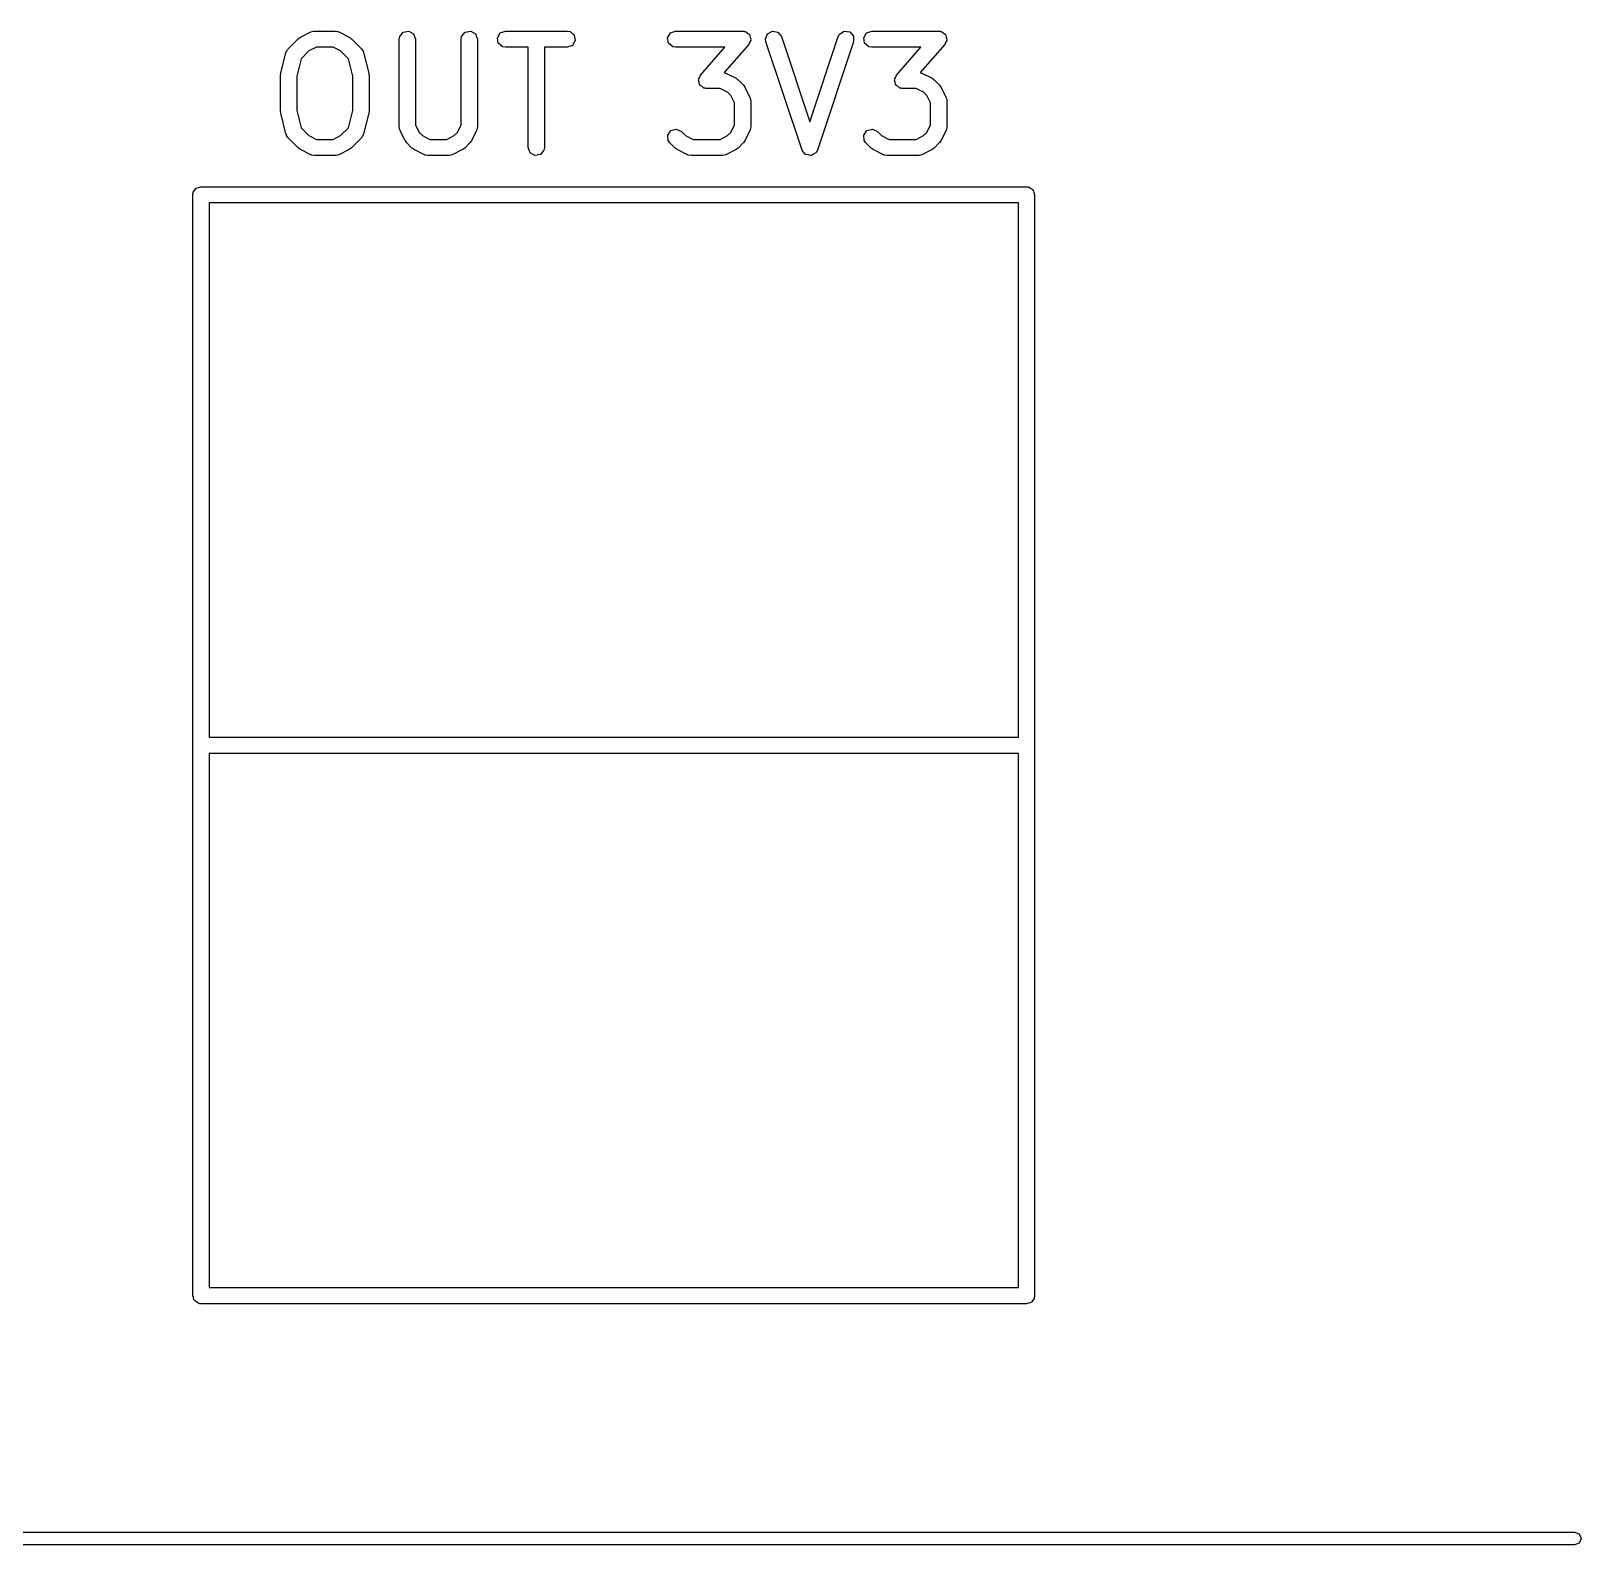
# Model space of a CAD drawing. Extents: x 0.13 to 3.18, y 0.03 to 2.77.
# Drawn here: x 1.848 to 2.412, y 2.224 to 2.775 of the extents above; entities that cross this region are included whole.
import ezdxf

# ---------------------------------------------------------------- set-up
doc = ezdxf.new("R2010")
doc.units = 0
doc.header["$MEASUREMENT"] = 0
doc.layers.add('BLACK', color=7, linetype='CONTINUOUS')

msp = doc.modelspace()

# ---------------------------------------------------------------- linework, layer by layer
at = {"layer": 'BLACK', "linetype": 'CONTINUOUS'}
for p, q in [((1.94168, 2.76802), (1.94543, 2.77177)), ((1.94543, 2.77177), (1.94615, 2.77228)), ((1.94615, 2.77228), (1.94619, 2.77233)), ((1.94619, 2.77233), (1.94994, 2.7742)), ((1.94994, 2.7742), (1.95093, 2.77449)), ((1.95093, 2.77449), (1.9511, 2.77445)), ((1.9511, 2.77445), (1.95126, 2.77451)), ((1.95126, 2.77451), (1.95876, 2.77451)), ((1.95876, 2.77451), (1.95977, 2.77433)), ((1.95977, 2.77433), (1.95991, 2.77422)), ((1.95991, 2.77422), (1.96008, 2.7742)), ((1.96008, 2.7742), (1.96383, 2.77233)), ((1.96383, 2.77233), (1.96454, 2.7718)), ((1.96454, 2.7718), (1.9646, 2.77177)), ((1.9646, 2.77177), (1.96835, 2.76802)), ((1.98206, 2.77156), (1.98223, 2.77257)), ((1.98206, 2.73969), (1.98206, 2.77156)), ((1.98223, 2.77257), (1.98353, 2.77412)), ((1.98353, 2.77412), (1.98552, 2.77447)), ((1.98552, 2.77447), (1.98727, 2.77346)), ((1.98727, 2.77346), (1.98796, 2.77156)), ((1.98796, 2.77156), (1.98796, 2.74039)), ((2.00455, 2.77156), (2.00473, 2.77257)), ((2.00455, 2.74039), (2.00455, 2.77156)), ((2.00473, 2.77257), (2.00603, 2.77412)), ((2.00603, 2.77412), (2.00802, 2.77447)), ((2.00802, 2.77447), (2.00977, 2.77346)), ((2.00977, 2.77346), (2.01046, 2.77156)), ((2.01046, 2.77156), (2.01046, 2.73969)), ((2.01772, 2.77207), (2.01873, 2.77382)), ((2.01807, 2.77008), (2.01772, 2.77207)), ((2.01873, 2.77382), (2.02063, 2.77451)), ((2.02063, 2.77451), (2.04313, 2.77451)), ((2.04313, 2.77451), (2.04414, 2.77433)), ((2.04414, 2.77433), (2.04568, 2.77304)), ((2.04568, 2.77304), (2.04603, 2.77105)), ((2.07959, 2.77207), (2.0806, 2.77382)), ((2.07994, 2.77008), (2.07959, 2.77207)), ((2.0806, 2.77382), (2.0825, 2.77451)), ((2.0825, 2.77451), (2.10687, 2.77451)), ((2.10687, 2.77451), (2.10731, 2.77444)), ((2.10731, 2.77444), (2.10744, 2.77446)), ((2.10744, 2.77446), (2.10755, 2.77439)), ((2.10755, 2.77439), (2.10788, 2.77433)), ((2.10788, 2.77433), (2.10849, 2.77382)), ((2.10849, 2.77382), (2.10917, 2.77341)), ((2.10917, 2.77341), (2.10925, 2.77319)), ((2.10925, 2.77319), (2.10943, 2.77304)), ((2.10943, 2.77304), (2.10956, 2.77225)), ((2.10956, 2.77225), (2.10982, 2.7715)), ((2.10982, 2.7715), (2.10974, 2.77128)), ((2.10974, 2.77128), (2.10978, 2.77105)), ((2.11517, 2.77164), (2.11591, 2.77352)), ((2.11532, 2.77063), (2.11517, 2.77164)), ((2.11591, 2.77352), (2.11768, 2.77448)), ((2.11768, 2.77448), (2.11966, 2.77408)), ((2.11966, 2.77408), (2.12092, 2.77249)), ((2.12092, 2.77249), (2.13124, 2.74153)), ((2.13124, 2.74153), (2.14156, 2.77249)), ((2.14156, 2.77249), (2.14205, 2.7734)), ((2.14205, 2.7734), (2.14377, 2.77445)), ((2.14377, 2.77445), (2.14577, 2.77416)), ((2.14577, 2.77416), (2.14711, 2.77265)), ((2.14711, 2.77265), (2.14717, 2.77063)), ((2.15083, 2.77207), (2.15184, 2.77382)), ((2.15118, 2.77008), (2.15083, 2.77207)), ((2.15184, 2.77382), (2.15374, 2.77451)), ((2.15374, 2.77451), (2.17811, 2.77451)), ((2.17811, 2.77451), (2.17855, 2.77444)), ((2.17855, 2.77444), (2.17868, 2.77446)), ((2.17868, 2.77446), (2.17879, 2.77439)), ((2.17879, 2.77439), (2.17912, 2.77433)), ((2.17912, 2.77433), (2.17973, 2.77382)), ((2.17973, 2.77382), (2.18041, 2.77341)), ((2.18041, 2.77341), (2.18049, 2.77319)), ((2.18049, 2.77319), (2.18067, 2.77304)), ((2.18067, 2.77304), (2.18081, 2.77225)), ((2.18081, 2.77225), (2.18106, 2.7715)), ((2.18106, 2.7715), (2.18098, 2.77128)), ((2.18098, 2.77128), (2.18102, 2.77105)), ((1.93903, 2.75915), (1.9409, 2.76665)), ((1.9409, 2.76665), (1.94132, 2.76759)), ((1.94132, 2.76759), (1.94155, 2.76776)), ((1.94155, 2.76776), (1.94168, 2.76802)), ((1.94926, 2.76726), (1.94643, 2.76443)), ((1.95196, 2.76861), (1.94926, 2.76726)), ((1.95807, 2.76861), (1.95196, 2.76861)), ((1.96076, 2.76726), (1.95807, 2.76861)), ((1.9636, 2.76443), (1.96076, 2.76726)), ((1.96835, 2.76802), (1.96894, 2.76718)), ((1.96894, 2.76718), (1.96896, 2.76689)), ((1.96896, 2.76689), (1.96913, 2.76665)), ((1.96913, 2.76665), (1.971, 2.75915)), ((2.01962, 2.76879), (2.01807, 2.77008)), ((2.02063, 2.76861), (2.01962, 2.76879)), ((2.02893, 2.76861), (2.02063, 2.76861)), ((2.02893, 2.73219), (2.02893, 2.76861)), ((2.04313, 2.76861), (2.03483, 2.76861)), ((2.03483, 2.76861), (2.03483, 2.73219)), ((2.04503, 2.7693), (2.04313, 2.76861)), ((2.04603, 2.77105), (2.04503, 2.7693)), ((2.08149, 2.76879), (2.07994, 2.77008)), ((2.0825, 2.76861), (2.08149, 2.76879)), ((2.10036, 2.76861), (2.0825, 2.76861)), ((2.09152, 2.75851), (2.10036, 2.76861)), ((2.10909, 2.76962), (2.10013, 2.75938)), ((2.10938, 2.77036), (2.10909, 2.76962)), ((2.10978, 2.77105), (2.10938, 2.77036)), ((2.12844, 2.73126), (2.11532, 2.77063)), ((2.14717, 2.77063), (2.13404, 2.73126)), ((2.15273, 2.76879), (2.15118, 2.77008)), ((2.15374, 2.76861), (2.15273, 2.76879)), ((2.1716, 2.76861), (2.15374, 2.76861)), ((2.16276, 2.75851), (2.1716, 2.76861)), ((2.18033, 2.76962), (2.17138, 2.75938)), ((2.18062, 2.77036), (2.18033, 2.76962)), ((2.18102, 2.77105), (2.18062, 2.77036)), ((1.94643, 2.76443), (1.94484, 2.75807)), ((1.96518, 2.75807), (1.9636, 2.76443)), ((1.93894, 2.75844), (1.93904, 2.75902)), ((1.93894, 2.74531), (1.93894, 2.75844)), ((1.93904, 2.75902), (1.93903, 2.75915)), ((1.94484, 2.75807), (1.94484, 2.74568)), ((1.96518, 2.74568), (1.96518, 2.75807)), ((1.971, 2.75915), (1.97104, 2.75856)), ((1.97104, 2.75856), (1.97109, 2.75844)), ((1.97109, 2.75844), (1.97109, 2.74531)), ((2.09079, 2.75662), (2.09088, 2.75684)), ((2.09105, 2.75587), (2.09079, 2.75662)), ((2.09084, 2.75707), (2.09124, 2.75776)), ((2.09088, 2.75684), (2.09084, 2.75707)), ((2.09119, 2.75509), (2.09105, 2.75587)), ((2.09137, 2.75493), (2.09119, 2.75509)), ((2.09124, 2.75776), (2.09152, 2.75851)), ((2.09144, 2.75471), (2.09137, 2.75493)), ((2.09213, 2.7543), (2.09144, 2.75471)), ((2.10013, 2.75938), (2.10038, 2.75934)), ((2.10038, 2.75934), (2.10052, 2.75922)), ((2.10052, 2.75922), (2.10069, 2.7592)), ((2.10069, 2.7592), (2.10444, 2.75733)), ((2.10444, 2.75733), (2.10515, 2.7568)), ((2.10515, 2.7568), (2.10521, 2.75677)), ((2.10521, 2.75677), (2.10708, 2.7549)), ((2.10708, 2.7549), (2.10759, 2.75418)), ((2.16203, 2.75662), (2.16212, 2.75684)), ((2.16229, 2.75587), (2.16203, 2.75662)), ((2.16208, 2.75707), (2.16248, 2.75776)), ((2.16212, 2.75684), (2.16208, 2.75707)), ((2.16243, 2.75509), (2.16229, 2.75587)), ((2.16261, 2.75493), (2.16243, 2.75509)), ((2.16248, 2.75776), (2.16276, 2.75851)), ((2.16269, 2.75471), (2.16261, 2.75493)), ((2.16337, 2.7543), (2.16269, 2.75471)), ((2.17138, 2.75938), (2.17162, 2.75934)), ((2.17162, 2.75934), (2.17176, 2.75922)), ((2.17176, 2.75922), (2.17193, 2.7592)), ((2.17193, 2.7592), (2.17568, 2.75733)), ((2.17568, 2.75733), (2.17639, 2.7568)), ((2.17639, 2.7568), (2.17645, 2.75677)), ((2.17645, 2.75677), (2.17832, 2.7549)), ((2.17832, 2.7549), (2.17883, 2.75418)), ((2.09274, 2.75379), (2.09213, 2.7543)), ((2.09307, 2.75373), (2.09274, 2.75379)), ((2.09317, 2.75367), (2.09307, 2.75373)), ((2.09331, 2.75369), (2.09317, 2.75367)), ((2.09375, 2.75361), (2.09331, 2.75369)), ((2.09867, 2.75361), (2.09375, 2.75361)), ((2.10137, 2.75226), (2.09867, 2.75361)), ((2.10257, 2.75106), (2.10137, 2.75226)), ((2.10392, 2.74837), (2.10257, 2.75106)), ((2.10759, 2.75418), (2.10764, 2.75413)), ((2.10764, 2.75413), (2.10951, 2.75038)), ((2.10951, 2.75038), (2.1098, 2.7494)), ((2.1098, 2.7494), (2.10976, 2.74923)), ((2.10976, 2.74923), (2.10982, 2.74906)), ((2.10982, 2.74906), (2.10982, 2.73969)), ((2.16398, 2.75379), (2.16337, 2.7543)), ((2.16431, 2.75373), (2.16398, 2.75379)), ((2.16441, 2.75367), (2.16431, 2.75373)), ((2.16455, 2.75369), (2.16441, 2.75367)), ((2.16499, 2.75361), (2.16455, 2.75369)), ((2.16991, 2.75361), (2.16499, 2.75361)), ((2.17261, 2.75226), (2.16991, 2.75361)), ((2.17381, 2.75106), (2.17261, 2.75226)), ((2.17516, 2.74837), (2.17381, 2.75106)), ((2.17883, 2.75418), (2.17888, 2.75413)), ((2.17888, 2.75413), (2.18075, 2.75038)), ((2.18075, 2.75038), (2.18104, 2.7494)), ((2.18104, 2.7494), (2.181, 2.74923)), ((2.181, 2.74923), (2.18106, 2.74906)), ((2.18106, 2.74906), (2.18106, 2.73969)), ((1.93898, 2.74518), (1.93894, 2.74531)), ((1.93903, 2.7446), (1.93898, 2.74518)), ((1.9409, 2.7371), (1.93903, 2.7446)), ((1.94484, 2.74568), (1.94643, 2.73932)), ((1.9636, 2.73932), (1.96518, 2.74568)), ((1.971, 2.7446), (1.96913, 2.7371)), ((1.97109, 2.74531), (1.97099, 2.74473)), ((1.97099, 2.74473), (1.971, 2.7446)), ((2.10392, 2.74039), (2.10392, 2.74837)), ((2.17516, 2.74039), (2.17516, 2.74837)), ((1.94643, 2.73932), (1.94926, 2.73649)), ((1.96076, 2.73649), (1.9636, 2.73932)), ((1.98212, 2.73952), (1.98206, 2.73969)), ((1.98208, 2.73935), (1.98212, 2.73952)), ((1.98237, 2.73837), (1.98208, 2.73935)), ((1.98424, 2.73462), (1.98237, 2.73837)), ((1.98796, 2.74039), (1.98931, 2.73769)), ((1.98931, 2.73769), (1.99051, 2.73649)), ((2.00201, 2.73649), (2.00321, 2.73769)), ((2.00321, 2.73769), (2.00455, 2.74039)), ((2.01015, 2.73837), (2.00827, 2.73462)), ((2.01017, 2.73854), (2.01015, 2.73837)), ((2.01028, 2.73868), (2.01017, 2.73854)), ((2.01046, 2.73969), (2.01028, 2.73868)), ((2.07964, 2.7367), (2.0808, 2.73836)), ((2.0808, 2.73836), (2.08275, 2.73888)), ((2.08275, 2.73888), (2.08459, 2.73803)), ((2.08459, 2.73803), (2.08612, 2.73649)), ((2.10137, 2.73649), (2.10257, 2.73769)), ((2.10257, 2.73769), (2.10392, 2.74039)), ((2.10951, 2.73837), (2.10764, 2.73462)), ((2.10953, 2.73854), (2.10951, 2.73837)), ((2.10964, 2.73868), (2.10953, 2.73854)), ((2.10982, 2.73969), (2.10964, 2.73868)), ((2.15089, 2.7367), (2.15204, 2.73836)), ((2.15204, 2.73836), (2.154, 2.73888)), ((2.154, 2.73888), (2.15583, 2.73803)), ((2.15583, 2.73803), (2.15736, 2.73649)), ((2.17261, 2.73649), (2.17381, 2.73769)), ((2.17381, 2.73769), (2.17516, 2.74039)), ((2.18075, 2.73837), (2.17888, 2.73462)), ((2.18077, 2.73854), (2.18075, 2.73837)), ((2.18088, 2.73868), (2.18077, 2.73854)), ((2.18106, 2.73969), (2.18088, 2.73868)), ((1.94106, 2.73686), (1.9409, 2.7371)), ((1.94109, 2.73657), (1.94106, 2.73686)), ((1.94168, 2.73573), (1.94109, 2.73657)), ((1.94543, 2.73198), (1.94168, 2.73573)), ((1.94548, 2.73195), (1.94543, 2.73198)), ((1.94619, 2.73142), (1.94548, 2.73195)), ((1.94926, 2.73649), (1.95196, 2.73514)), ((1.95196, 2.73514), (1.95807, 2.73514)), ((1.95807, 2.73514), (1.96076, 2.73649)), ((1.9646, 2.73198), (1.96388, 2.73147)), ((1.96835, 2.73573), (1.9646, 2.73198)), ((1.96847, 2.73599), (1.96835, 2.73573)), ((1.96871, 2.73616), (1.96847, 2.73599)), ((1.96913, 2.7371), (1.96871, 2.73616)), ((1.98429, 2.73457), (1.98424, 2.73462)), ((1.9848, 2.73385), (1.98429, 2.73457)), ((1.98667, 2.73198), (1.9848, 2.73385)), ((1.98673, 2.73195), (1.98667, 2.73198)), ((1.98744, 2.73142), (1.98673, 2.73195)), ((1.99051, 2.73649), (1.99321, 2.73514)), ((1.99321, 2.73514), (1.99931, 2.73514)), ((1.99931, 2.73514), (2.00201, 2.73649)), ((2.00584, 2.73198), (2.00512, 2.73147)), ((2.00772, 2.73385), (2.00584, 2.73198)), ((2.00775, 2.73391), (2.00772, 2.73385)), ((2.00827, 2.73462), (2.00775, 2.73391)), ((2.02962, 2.73029), (2.02893, 2.73219)), ((2.03483, 2.73219), (2.03465, 2.73118)), ((2.07982, 2.73469), (2.07964, 2.7367)), ((2.08041, 2.73385), (2.07982, 2.73469)), ((2.08228, 2.73198), (2.08041, 2.73385)), ((2.08234, 2.73195), (2.08228, 2.73198)), ((2.08305, 2.73142), (2.08234, 2.73195)), ((2.08612, 2.73649), (2.08882, 2.73514)), ((2.08882, 2.73514), (2.09867, 2.73514)), ((2.09867, 2.73514), (2.10137, 2.73649)), ((2.10521, 2.73198), (2.10448, 2.73147)), ((2.10708, 2.73385), (2.10521, 2.73198)), ((2.10711, 2.73391), (2.10708, 2.73385)), ((2.10764, 2.73462), (2.10711, 2.73391)), ((2.15106, 2.73469), (2.15089, 2.7367)), ((2.15165, 2.73385), (2.15106, 2.73469)), ((2.15353, 2.73198), (2.15165, 2.73385)), ((2.15358, 2.73195), (2.15353, 2.73198)), ((2.15429, 2.73142), (2.15358, 2.73195)), ((2.15736, 2.73649), (2.16006, 2.73514)), ((2.16006, 2.73514), (2.16991, 2.73514)), ((2.16991, 2.73514), (2.17261, 2.73649)), ((2.17645, 2.73198), (2.17573, 2.73147)), ((2.17832, 2.73385), (2.17645, 2.73198)), ((2.17835, 2.73391), (2.17832, 2.73385)), ((2.17888, 2.73462), (2.17835, 2.73391)), ((1.94994, 2.72955), (1.94619, 2.73142)), ((1.95012, 2.72953), (1.94994, 2.72955)), ((1.95025, 2.72942), (1.95012, 2.72953)), ((1.95126, 2.72924), (1.95025, 2.72942)), ((1.95876, 2.72924), (1.95126, 2.72924)), ((1.95893, 2.7293), (1.95876, 2.72924)), ((1.9591, 2.72926), (1.95893, 2.7293)), ((1.96008, 2.72955), (1.9591, 2.72926)), ((1.96383, 2.73142), (1.96008, 2.72955)), ((1.96388, 2.73147), (1.96383, 2.73142)), ((1.99119, 2.72955), (1.98744, 2.73142)), ((1.99136, 2.72953), (1.99119, 2.72955)), ((1.9915, 2.72942), (1.99136, 2.72953)), ((1.99251, 2.72924), (1.9915, 2.72942)), ((2.00001, 2.72924), (1.99251, 2.72924)), ((2.00017, 2.7293), (2.00001, 2.72924)), ((2.00035, 2.72926), (2.00017, 2.7293)), ((2.00133, 2.72955), (2.00035, 2.72926)), ((2.00508, 2.73142), (2.00133, 2.72955)), ((2.00512, 2.73147), (2.00508, 2.73142)), ((2.03137, 2.72928), (2.02962, 2.73029)), ((2.03335, 2.72963), (2.03137, 2.72928)), ((2.03465, 2.73118), (2.03335, 2.72963)), ((2.0868, 2.72955), (2.08305, 2.73142)), ((2.08698, 2.72953), (2.0868, 2.72955)), ((2.08711, 2.72942), (2.08698, 2.72953)), ((2.08812, 2.72924), (2.08711, 2.72942)), ((2.09937, 2.72924), (2.08812, 2.72924)), ((2.09954, 2.7293), (2.09937, 2.72924)), ((2.09971, 2.72926), (2.09954, 2.7293)), ((2.10069, 2.72955), (2.09971, 2.72926)), ((2.10444, 2.73142), (2.10069, 2.72955)), ((2.10448, 2.73147), (2.10444, 2.73142)), ((2.12849, 2.73119), (2.12844, 2.73126)), ((2.1285, 2.7311), (2.12849, 2.73119)), ((2.12912, 2.73041), (2.1285, 2.7311)), ((2.1297, 2.72967), (2.12912, 2.73041)), ((2.12978, 2.72966), (2.1297, 2.72967)), ((2.12984, 2.72959), (2.12978, 2.72966)), ((2.13076, 2.72946), (2.12984, 2.72959)), ((2.13167, 2.72927), (2.13076, 2.72946)), ((2.13175, 2.72931), (2.13167, 2.72927)), ((2.13183, 2.7293), (2.13175, 2.72931)), ((2.13263, 2.72979), (2.13183, 2.7293)), ((2.13345, 2.73023), (2.13263, 2.72979)), ((2.13348, 2.73031), (2.13345, 2.73023)), ((2.13355, 2.73035), (2.13348, 2.73031)), ((2.13404, 2.73126), (2.13355, 2.73035)), ((2.15804, 2.72955), (2.15429, 2.73142)), ((2.15822, 2.72953), (2.15804, 2.72955)), ((2.15835, 2.72942), (2.15822, 2.72953)), ((2.15936, 2.72924), (2.15835, 2.72942)), ((2.17061, 2.72924), (2.15936, 2.72924)), ((2.17078, 2.7293), (2.17061, 2.72924)), ((2.17095, 2.72926), (2.17078, 2.7293)), ((2.17193, 2.72955), (2.17095, 2.72926)), ((2.17568, 2.73142), (2.17193, 2.72955)), ((2.17573, 2.73147), (2.17568, 2.73142)), ((1.90705, 2.715), (1.90711, 2.71538)), ((1.90705, 2.315), (1.90705, 2.715)), ((1.90709, 2.71551), (1.90716, 2.71563)), ((1.90711, 2.71538), (1.90709, 2.71551)), ((1.90716, 2.71563), (1.90723, 2.71601)), ((1.90723, 2.71601), (1.90772, 2.7166)), ((1.90772, 2.7166), (1.9081, 2.71726)), ((1.9081, 2.71726), (1.90835, 2.71735)), ((1.90835, 2.71735), (1.90852, 2.71756)), ((1.90852, 2.71756), (1.90928, 2.71769)), ((1.90928, 2.71769), (1.91, 2.71795)), ((1.91, 2.71795), (2.21, 2.71795)), ((2.21, 2.71795), (2.21038, 2.71789)), ((2.21038, 2.71789), (2.21051, 2.71791)), ((2.21051, 2.71791), (2.21063, 2.71784)), ((2.21063, 2.71784), (2.21101, 2.71777)), ((2.21101, 2.71777), (2.2116, 2.71728)), ((2.2116, 2.71728), (2.21226, 2.7169)), ((2.21226, 2.7169), (2.21235, 2.71665)), ((2.21235, 2.71665), (2.21256, 2.71648)), ((2.21256, 2.71648), (2.21269, 2.71572)), ((2.21269, 2.71572), (2.21295, 2.715)), ((2.21295, 2.715), (2.21295, 2.315)), ((1.91295, 2.71205), (1.91295, 2.51795)), ((2.20705, 2.71205), (1.91295, 2.71205)), ((2.20705, 2.51795), (2.20705, 2.71205)), ((1.91295, 2.51795), (2.20705, 2.51795)), ((1.91295, 2.51205), (1.91295, 2.31795)), ((2.20705, 2.51205), (1.91295, 2.51205)), ((2.20705, 2.31795), (2.20705, 2.51205)), ((1.90731, 2.31428), (1.90705, 2.315)), ((1.91295, 2.31795), (2.20705, 2.31795)), ((2.21295, 2.315), (2.21289, 2.31462)), ((1.90744, 2.31352), (1.90731, 2.31428)), ((1.90765, 2.31335), (1.90744, 2.31352)), ((1.90774, 2.3131), (1.90765, 2.31335)), ((1.9084, 2.31272), (1.90774, 2.3131)), ((1.90899, 2.31223), (1.9084, 2.31272)), ((1.90937, 2.31216), (1.90899, 2.31223)), ((1.90949, 2.31209), (1.90937, 2.31216)), ((1.90962, 2.31211), (1.90949, 2.31209)), ((1.91, 2.31205), (1.90962, 2.31211)), ((2.21, 2.31205), (1.91, 2.31205)), ((2.21072, 2.31231), (2.21, 2.31205)), ((2.21148, 2.31244), (2.21072, 2.31231)), ((2.21165, 2.31265), (2.21148, 2.31244)), ((2.2119, 2.31274), (2.21165, 2.31265)), ((2.21228, 2.3134), (2.2119, 2.31274)), ((2.21277, 2.31399), (2.21228, 2.3134)), ((2.21284, 2.31437), (2.21277, 2.31399)), ((2.21291, 2.31449), (2.21284, 2.31437)), ((2.21289, 2.31462), (2.21291, 2.31449)), ((0.55209, 2.22913), (2.40913, 2.22913)), ((2.40913, 2.22913), (2.4108, 2.22844)), ((2.4108, 2.2251), (2.40913, 2.22441)), ((2.4108, 2.22844), (2.4115, 2.22677)), ((2.4115, 2.22677), (2.4108, 2.2251)), ((2.40913, 2.22441), (0.55209, 2.22441))]:
    msp.add_line(p, q, dxfattribs=at)

doc.saveas('drawing.dxf')
